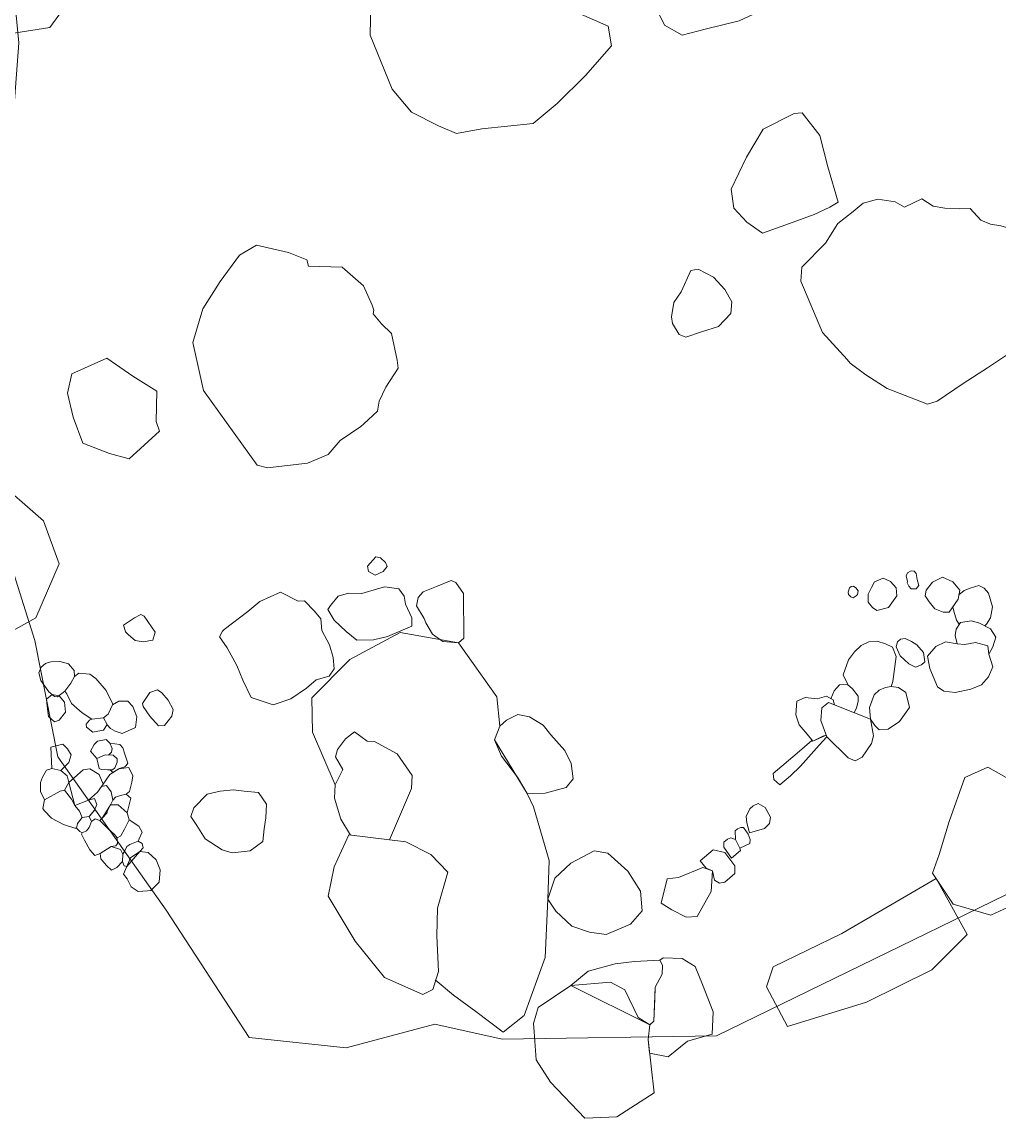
# Model space of a CAD drawing. Header units: metres. Extents: x -10443 to -4073, y -33280 to -26846.
# Drawn here: x -7939.05 to -7931.94, y -29734.57 to -29726.59 of the extents above; entities that cross this region are included whole.
import ezdxf

# ---------------------------------------------------------------- set-up
doc = ezdxf.new("R2010")
doc.units = ezdxf.units.M
doc.header["$MEASUREMENT"] = 0
doc.linetypes.add('CONTINUOUS_2', pattern=[0])
doc.layers.add('石', color=241, linetype='CONTINUOUS_2', lineweight=18)
doc.layers.add('護岸', color=241, linetype='CONTINUOUS_2', lineweight=18)

msp = doc.modelspace()

# ---------------------------------------------------------------- linework, layer by layer
at = {"layer": '石', "color": 4, "linetype": 'CONTINUOUS_2', "lineweight": 18, "flags": 128}
for points in [[(-7938.8446, -29726.626), (-7939.1078, -29726.6678), (-7939.291, -29726.4637), (-7939.3945, -29726.3119), (-7939.5337, -29725.9754), (-7939.4621, -29725.6768), (-7939.3095, -29725.4891), (-7939.0816, -29725.4053), (-7938.8497, -29725.4969), (-7938.7216, -29725.6638), (-7938.6898, -29726.0428), (-7938.6676, -29726.382)], [(-7939.9116, -29729.7758), (-7939.2606, -29729.8976), (-7938.8923, -29730.2174), (-7938.7775, -29730.5311), (-7938.9482, -29730.9238), (-7939.2892, -29731.1145), (-7939.566, -29730.9411), (-7939.9066, -29730.5351), (-7939.9921, -29730.1774), (-7939.9881, -29729.9832)], [(-7938.9075, -29731.2843), (-7938.8759, -29731.2563), (-7938.8393, -29731.2458), (-7938.7717, -29731.2415), (-7938.709, -29731.2588), (-7938.6681, -29731.3075), (-7938.666, -29731.3525), (-7938.6926, -29731.4007), (-7938.7355, -29731.4576), (-7938.7889, -29731.5001), (-7938.8118, -29731.4973), (-7938.8524, -29731.4638), (-7938.91, -29731.3802), (-7938.9265, -29731.325)], [(-7938.7778, -29731.4913), (-7938.7391, -29731.5383), (-7938.7317, -29731.6106), (-7938.777, -29731.669), (-7938.8122, -29731.6813), (-7938.8558, -29731.6425), (-7938.8655, -29731.5673), (-7938.8687, -29731.5167), (-7938.842, -29731.4942), (-7938.8288, -29731.4832)], [(-7933.3828, -29732.005), (-7933.454, -29732.0753), (-7933.5338, -29732.1399), (-7933.5766, -29732.1014), (-7933.5814, -29732.0577), (-7933.4063, -29731.9105), (-7933.2989, -29731.8171), (-7933.293, -29731.822), (-7933.1946, -29731.7783), (-7933.1903, -29731.79), (-7933.2463, -29731.8517)], [(-7938.8302, -29732.0225), (-7938.8372, -29731.8653), (-7938.7508, -29731.8446), (-7938.7179, -29731.8783), (-7938.6898, -29731.923), (-7938.7074, -29731.9779), (-7938.7653, -29732.0351)], [(-7932.4207, -29732.7841), (-7932.3739, -29732.6468), (-7932.2999, -29732.4082), (-7932.186, -29732.0872), (-7932.0201, -29732.0118), (-7931.8078, -29732.1305), (-7931.6062, -29732.0433), (-7931.4682, -29732.128), (-7931.2537, -29732.3457), (-7931.2091, -29732.6264), (-7931.6192, -29732.9148), (-7931.9977, -29733.0892), (-7932.2717, -29733.0091)], [(-7938.6645, -29732.2912), (-7938.5648, -29732.2517), (-7938.4982, -29732.1935), (-7938.4586, -29732.1367), (-7938.4857, -29732.0652), (-7938.5552, -29732.0245), (-7938.6032, -29732.0318), (-7938.6657, -29732.0866), (-7938.7063, -29732.1228)], [(-7938.5648, -29732.2517), (-7938.4982, -29732.1935), (-7938.4697, -29732.1527), (-7938.432, -29732.1461), (-7938.4, -29732.1905), (-7938.3872, -29732.252), (-7938.405, -29732.2868), (-7938.4223, -29732.3212), (-7938.4301, -29732.3456), (-7938.4636, -29732.3831), (-7938.4826, -29732.3991), (-7938.5156, -29732.3885), (-7938.5412, -29732.4062), (-7938.5605, -29732.3712), (-7938.5199, -29732.3248), (-7938.5034, -29732.2827), (-7938.5202, -29732.2402)], [(-7938.5648, -29732.2517), (-7938.5202, -29732.2402), (-7938.5034, -29732.2827), (-7938.5199, -29732.3248), (-7938.5515, -29732.3631), (-7938.5605, -29732.3712), (-7938.6106, -29732.3779), (-7938.6297, -29732.3326), (-7938.6645, -29732.2912)], [(-7938.405, -29732.2868), (-7938.3477, -29732.2869), (-7938.2834, -29732.3438), (-7938.2676, -29732.3964), (-7938.3029, -29732.4638), (-7938.3289, -29732.5115), (-7938.3552, -29732.5272), (-7938.3758, -29732.5027), (-7938.4238, -29732.4592), (-7938.4826, -29732.3991), (-7938.4636, -29732.3831)], [(-7933.7525, -29732.489), (-7933.7741, -29732.4168), (-7933.7779, -29732.3721), (-7933.7517, -29732.3147), (-7933.7257, -29732.2929), (-7933.6905, -29732.2758), (-7933.6391, -29732.3053), (-7933.601, -29732.3761), (-7933.608, -29732.4226), (-7933.6438, -29732.458)], [(-7938.5412, -29732.4062), (-7938.5156, -29732.3885), (-7938.4826, -29732.3991), (-7938.4238, -29732.4592), (-7938.3758, -29732.5027), (-7938.3552, -29732.5272), (-7938.3531, -29732.5684), (-7938.3659, -29732.5844), (-7938.4004, -29732.589), (-7938.4783, -29732.6402), (-7938.5171, -29732.6537), (-7938.5541, -29732.6146), (-7938.5924, -29732.5441), (-7938.6158, -29732.4988), (-7938.61, -29732.4899), (-7938.5794, -29732.476), (-7938.5593, -29732.4521)], [(-7938.2676, -29732.3964), (-7938.1985, -29732.4422), (-7938.1727, -29732.4841), (-7938.1964, -29732.5346), (-7938.2027, -29732.5517), (-7938.264, -29732.5759), (-7938.2846, -29732.5901), (-7938.2998, -29732.6206), (-7938.3148, -29732.646), (-7938.3305, -29732.6105), (-7938.4004, -29732.589), (-7938.3659, -29732.5844), (-7938.3531, -29732.5684), (-7938.3552, -29732.5272), (-7938.3289, -29732.5115), (-7938.3029, -29732.4638)], [(-7933.8232, -29732.6014), (-7933.8562, -29732.5388), (-7933.8577, -29732.4752), (-7933.841, -29732.4599), (-7933.8164, -29732.4499), (-7933.7966, -29732.451), (-7933.7635, -29732.4988), (-7933.7477, -29732.5387), (-7933.7502, -29732.5667)], [(-7938.191, -29732.6269), (-7938.1675, -29732.5986), (-7938.1733, -29732.5668), (-7938.2027, -29732.5517), (-7938.264, -29732.5759), (-7938.2846, -29732.5901), (-7938.2998, -29732.6206), (-7938.3148, -29732.646), (-7938.3168, -29732.6979), (-7938.3044, -29732.7313), (-7938.2854, -29732.7341)], [(-7933.8836, -29732.6751), (-7933.941, -29732.594), (-7933.9408, -29732.5584), (-7933.9127, -29732.5349), (-7933.8888, -29732.5254), (-7933.8562, -29732.5388), (-7933.8232, -29732.6014), (-7933.8179, -29732.6183)], [(-7938.309, -29732.7896), (-7938.2591, -29732.6722), (-7938.191, -29732.6269), (-7938.1288, -29732.6336), (-7938.072, -29732.6873), (-7938.0424, -29732.7591), (-7938.0502, -29732.8481), (-7938.1094, -29732.9095), (-7938.1339, -29732.9112), (-7938.2023, -29732.9168), (-7938.2544, -29732.8828), (-7938.2826, -29732.8239)], [(-7934.0689, -29732.7471), (-7934.1133, -29732.6941), (-7934.0183, -29732.6143), (-7933.9333, -29732.6333), (-7933.8608, -29732.7292), (-7933.8601, -29732.787), (-7933.932, -29732.85), (-7933.9716, -29732.8567), (-7934.0071, -29732.8334), (-7934.023, -29732.767)], [(-7934.3965, -29733.0008), (-7934.353, -29732.8248), (-7934.2698, -29732.8147), (-7934.0922, -29732.7414), (-7934.023, -29732.767), (-7934.0318, -29732.9179), (-7934.1344, -29733.0995), (-7934.2149, -29733.1033), (-7934.3186, -29733.0509)], [(-7933.5817, -29733.4649), (-7933.0824, -29733.2226), (-7932.3948, -29732.8232), (-7932.1696, -29733.2306), (-7932.427, -29733.4879), (-7932.9031, -29733.7221), (-7933.4763, -29733.8987), (-7933.6287, -29733.6114)], [(-7935.0536, -29733.6017), (-7934.9274, -29733.4974), (-7934.732, -29733.4437), (-7934.5897, -29733.4262), (-7934.4065, -29733.4177), (-7934.3879, -29733.4538), (-7934.3881, -29733.5192), (-7934.4409, -29733.6135), (-7934.4429, -29733.7005), (-7934.4499, -29733.8615), (-7934.478, -29733.8877)], [(-7934.4808, -29734.095), (-7934.4921, -29733.9957), (-7934.478, -29733.8877), (-7934.4499, -29733.8615), (-7934.4409, -29733.6135), (-7934.3881, -29733.5192), (-7934.3879, -29733.4538), (-7934.4065, -29733.4177), (-7934.3823, -29733.4007), (-7934.2447, -29733.4055), (-7934.148, -29733.463), (-7934.0948, -29733.5952), (-7934.0178, -29733.7922), (-7934.0263, -29733.9548), (-7934.2057, -29734.0063), (-7934.3464, -29734.1209)], [(-7935.3201, -29733.9377), (-7935.3064, -29734.1435), (-7935.2024, -29734.3054), (-7934.9514, -29734.5667), (-7934.72, -29734.5581), (-7934.4481, -29734.383), (-7934.4921, -29733.9957), (-7934.478, -29733.8877), (-7934.5632, -29733.8339), (-7934.6614, -29733.6333), (-7934.764, -29733.5766), (-7935.0536, -29733.6017), (-7935.2923, -29733.7619), (-7935.3256, -29733.8775)]]:
    msp.add_lwpolyline(points, close=True, dxfattribs=at)
for points in [[(-7934.3218, -29725.9509), (-7934.1834, -29725.8631), (-7934.1202, -29725.843), (-7934.0276, -29725.8242), (-7933.9216, -29725.7989), (-7933.8494, -29725.809), (-7933.7572, -29725.8825), (-7933.6891, -29725.9243), (-7933.487, -29726.1483), (-7933.4197, -29726.2285), (-7933.4055, -29726.3437), (-7933.459, -29726.4287), (-7933.5973, -29726.4717), (-7933.8295, -29726.577), (-7934.077, -29726.6386), (-7934.2435, -29726.6817), (-7934.3718, -29726.6103), (-7934.4609, -29726.4282), (-7934.5099, -29726.3137), (-7934.4902, -29726.1771), (-7934.433, -29726.0655), (-7934.4069, -29726.0152), (-7934.3218, -29725.9509)], [(-7936.197, -29725.9036), (-7935.8462, -29725.9804), (-7935.5523, -29726.1791), (-7935.3062, -29726.365), (-7935.0582, -29726.4962), (-7934.7832, -29726.6154), (-7934.7583, -29726.7588), (-7934.9474, -29726.9758), (-7935.1526, -29727.1798), (-7935.3268, -29727.326), (-7935.7022, -29727.3653), (-7935.8867, -29727.3981), (-7936.0174, -29727.3434), (-7936.2132, -29727.2427), (-7936.3542, -29727.0747), (-7936.5131, -29726.6832), (-7936.5092, -29726.4413), (-7936.4196, -29726.207), (-7936.3452, -29726.0492), (-7936.2581, -29725.9761), (-7936.197, -29725.9036)], [(-7933.8868, -29727.8025), (-7933.7742, -29727.5702), (-7933.6546, -29727.3673), (-7933.4293, -29727.2525), (-7933.3693, -29727.2481), (-7933.2416, -29727.4131), (-7933.1846, -29727.641), (-7933.1071, -29727.8976), (-7933.168, -29727.9346), (-7933.2822, -29727.988), (-7933.4886, -29728.0622), (-7933.6593, -29728.1241), (-7933.7733, -29728.043), (-7933.8683, -29727.9425), (-7933.8868, -29727.8025)], [(-7933.0425, -29729.0424), (-7933.2234, -29728.8479), (-7933.379, -29728.473), (-7933.372, -29728.3717), (-7933.201, -29728.1964), (-7933.1096, -29728.0526), (-7932.9983, -29727.9662), (-7932.9257, -29727.9053), (-7932.8194, -29727.8762), (-7932.6942, -29727.8948), (-7932.6247, -29727.9355), (-7932.5001, -29727.8734), (-7932.4164, -29727.9268), (-7932.3331, -29727.9418), (-7932.2222, -29727.9476), (-7932.1469, -29727.9446), (-7932.0697, -29728.0282), (-7931.9992, -29728.0575), (-7931.9253, -29728.0697), (-7931.8653, -29728.0865), (-7931.818, -29728.1387), (-7931.8, -29728.2402), (-7931.8, -29728.3286), (-7931.86, -29728.4214), (-7931.826, -29728.5377), (-7931.7769, -29728.6131), (-7931.6314, -29728.7738), (-7931.6073, -29728.8278), (-7932.0217, -29729.1049), (-7932.1988, -29729.2181), (-7932.3869, -29729.3477), (-7932.4579, -29729.3684), (-7932.7516, -29729.2543), (-7932.9062, -29729.1543), (-7933.0199, -29729.0694), (-7933.0425, -29729.0424)], [(-7937.3409, -29728.2105), (-7937.1093, -29728.2654), (-7936.9755, -29728.3174), (-7936.9623, -29728.3647), (-7936.7179, -29728.3717), (-7936.5624, -29728.5064), (-7936.5006, -29728.6477), (-7936.4868, -29728.6848), (-7936.4933, -29728.7107), (-7936.4322, -29728.7835), (-7936.3582, -29728.8549), (-7936.3187, -29729.048), (-7936.3109, -29729.1059), (-7936.3992, -29729.2459), (-7936.4491, -29729.3475), (-7936.4597, -29729.42), (-7936.5599, -29729.5112), (-7936.5827, -29729.5303), (-7936.7321, -29729.6345), (-7936.8199, -29729.7364), (-7936.9694, -29729.7982), (-7937.2626, -29729.8322), (-7937.3358, -29729.8123), (-7937.7278, -29729.2682), (-7937.8055, -29728.9198), (-7937.7322, -29728.6754), (-7937.6065, -29728.4745), (-7937.4644, -29728.2837), (-7937.3409, -29728.2105)], [(-7934.25, -29728.5517), (-7934.1805, -29728.3944), (-7934.1278, -29728.3856), (-7934.0156, -29728.4434), (-7933.9332, -29728.5333), (-7933.8816, -29728.6243), (-7933.8889, -29728.7082), (-7933.9798, -29728.8021), (-7934.1024, -29728.8414), (-7934.2173, -29728.8813), (-7934.2656, -29728.8617), (-7934.3144, -29728.7825), (-7934.3215, -29728.7319), (-7934.3048, -29728.6296), (-7934.25, -29728.5517)], [(-7938.6862, -29729.1473), (-7938.4313, -29729.0342), (-7938.2411, -29729.1661), (-7938.066, -29729.2737), (-7938.0709, -29729.4952), (-7938.0483, -29729.5664), (-7938.2676, -29729.7663), (-7938.4113, -29729.7278), (-7938.6065, -29729.6531), (-7938.6763, -29729.4624), (-7938.7159, -29729.2889), (-7938.6862, -29729.1473)], [(-7936.3894, -29730.5516), (-7936.4037, -29730.5214), (-7936.4384, -29730.4876), (-7936.4742, -29730.4814), (-7936.5327, -29730.5493), (-7936.527, -29730.587), (-7936.4768, -29730.6132), (-7936.4193, -29730.5862), (-7936.3894, -29730.5516)], [(-7932.6031, -29730.6611), (-7932.6137, -29730.6186), (-7932.6032, -29730.5962), (-7932.5764, -29730.5831), (-7932.5554, -29730.5844), (-7932.5398, -29730.6006), (-7932.5322, -29730.6445), (-7932.5202, -29730.6889), (-7932.5405, -29730.7133), (-7932.5775, -29730.7129), (-7932.5951, -29730.6931), (-7932.6057, -29730.6705), (-7932.6031, -29730.6611)], [(-7936.1214, -29730.9282), (-7936.1763, -29730.8376), (-7936.1658, -29730.777), (-7936.1276, -29730.7355), (-7936.0318, -29730.6952), (-7935.9257, -29730.6532), (-7935.8898, -29730.6679), (-7935.8352, -29730.747), (-7935.8329, -29731.0726), (-7935.8719, -29731.1076), (-7935.9849, -29731.0965), (-7936.0598, -29731.0438), (-7936.1088, -29730.9601), (-7936.1214, -29730.9282)], [(-7932.844, -29730.6624), (-7932.7801, -29730.6355), (-7932.7267, -29730.6598), (-7932.6856, -29730.707), (-7932.6822, -29730.7654), (-7932.7424, -29730.8489), (-7932.828, -29730.8705), (-7932.8586, -29730.849), (-7932.8911, -29730.8103), (-7932.8904, -29730.7531), (-7932.8656, -29730.704), (-7932.844, -29730.6624)], [(-7932.4671, -29730.7225), (-7932.4219, -29730.6641), (-7932.3487, -29730.6278), (-7932.274, -29730.6625), (-7932.2238, -29730.7241), (-7932.2346, -29730.7881), (-7932.3, -29730.8823), (-7932.3446, -29730.8836), (-7932.4038, -29730.8579), (-7932.4448, -29730.809), (-7932.475, -29730.7637), (-7932.4671, -29730.7225)], [(-7937.578, -29731.0099), (-7937.4051, -29730.879), (-7937.318, -29730.8059), (-7937.1677, -29730.7364), (-7937.0372, -29730.8036), (-7936.9928, -29730.8017), (-7936.9204, -29730.8753), (-7936.8735, -29730.9313), (-7936.8655, -29731.0165), (-7936.8094, -29731.1214), (-7936.7827, -29731.2121), (-7936.7765, -29731.2953), (-7936.8121, -29731.3499), (-7936.9066, -29731.3762), (-7936.9771, -29731.4354), (-7937.0916, -29731.5137), (-7937.2204, -29731.5582), (-7937.3811, -29731.5057), (-7937.4412, -29731.3794), (-7937.4856, -29731.2717), (-7937.555, -29731.1426), (-7937.6114, -29731.0628), (-7937.5887, -29731.0225), (-7937.578, -29731.0099)], [(-7936.8034, -29730.8336), (-7936.7463, -29730.7669), (-7936.6713, -29730.744), (-7936.5742, -29730.7473), (-7936.4597, -29730.7125), (-7936.4084, -29730.6978), (-7936.3048, -29730.7145), (-7936.2672, -29730.7678), (-7936.2568, -29730.8251), (-7936.2117, -29730.9238), (-7936.2119, -29730.9853), (-7936.3889, -29731.0608), (-7936.4896, -29731.084), (-7936.6116, -29731.0874), (-7936.6893, -29731.023), (-7936.7769, -29730.941), (-7936.8213, -29730.8628), (-7936.8034, -29730.8336)], [(-7933.0351, -29730.7381), (-7933.0255, -29730.7063), (-7933.0131, -29730.6952), (-7932.9955, -29730.6937), (-7932.98, -29730.7065), (-7932.9626, -29730.7289), (-7932.9674, -29730.7539), (-7932.9774, -29730.7644), (-7933, -29730.7791), (-7933.016, -29730.7709), (-7933.0334, -29730.7534), (-7933.0351, -29730.7381)], [(-7932.2295, -29730.758), (-7932.1917, -29730.7263), (-7932.1479, -29730.7074), (-7932.0849, -29730.6901), (-7932.0456, -29730.7095), (-7932.0145, -29730.7452), (-7931.9851, -29730.8452), (-7932.0007, -29730.9253), (-7932.0292, -29730.9712), (-7932.0403, -29730.9836), (-7932.0796, -29730.9645), (-7932.1369, -29730.9466), (-7932.2173, -29730.9575), (-7932.2272, -29730.9698), (-7932.2459, -29730.9425), (-7932.2657, -29730.8753), (-7932.2743, -29730.8438)], [(-7938.3084, -29730.9775), (-7938.2298, -29730.9252), (-7938.1832, -29730.8996), (-7938.1593, -29730.9131), (-7938.08, -29731.0288), (-7938.0971, -29731.0871), (-7938.1653, -29731.0982), (-7938.2255, -29731.0901), (-7938.2742, -29731.0483), (-7938.2939, -29731.026), (-7938.3057, -29730.992), (-7938.3084, -29730.9775)], [(-7932.2425, -29731.1129), (-7932.2577, -29731.0527), (-7932.2497, -29731.006), (-7932.2173, -29730.9575), (-7932.1369, -29730.9466), (-7932.0796, -29730.9645), (-7931.9997, -29731.0035), (-7931.9616, -29731.0658), (-7931.9831, -29731.1356), (-7932.0108, -29731.1896)], [(-7936.7686, -29732.1402), (-7936.9342, -29731.7573), (-7936.9382, -29731.5062), (-7936.663, -29731.2276), (-7936.2955, -29731.0305), (-7935.8719, -29731.1076), (-7935.5926, -29731.4985), (-7935.5704, -29731.713), (-7935.6087, -29731.8134), (-7935.3725, -29732.2044), (-7935.3255, -29732.3002), (-7935.2126, -29732.6906), (-7935.2218, -29732.9724), (-7935.2399, -29733.3974), (-7935.3937, -29733.8207), (-7935.5469, -29733.9413), (-7935.7456, -29733.7899), (-7935.9082, -29733.6719), (-7936.0412, -29733.5608)], [(-7933.0376, -29731.4104), (-7933.0722, -29731.3389), (-7933.0326, -29731.2313), (-7932.9893, -29731.1719), (-7932.9414, -29731.1266), (-7932.8861, -29731.099), (-7932.8253, -29731.094), (-7932.7626, -29731.1126), (-7932.7135, -29731.1374), (-7932.6852, -29731.2048), (-7932.7114, -29731.387), (-7932.7237, -29731.4235)], [(-7932.6856, -29731.1352), (-7932.6572, -29731.2009), (-7932.594, -29731.2593), (-7932.5457, -29731.2832), (-7932.5024, -29731.2674), (-7932.4766, -29731.2457), (-7932.4869, -29731.1773), (-7932.5367, -29731.1217), (-7932.5746, -29731.097), (-7932.6205, -29731.0742), (-7932.6542, -29731.079), (-7932.6773, -29731.0983), (-7932.6856, -29731.1352)], [(-7932.3865, -29731.4271), (-7932.4415, -29731.2941), (-7932.4592, -29731.2029), (-7932.3968, -29731.134), (-7932.3271, -29731.0991), (-7932.2425, -29731.1129), (-7932.1853, -29731.1192), (-7932.1084, -29731.1042), (-7932.0196, -29731.1286), (-7932.0108, -29731.1896), (-7931.9816, -29731.2805), (-7932.0138, -29731.3546), (-7932.0662, -29731.4128), (-7932.142, -29731.4433), (-7932.2556, -29731.468), (-7932.3381, -29731.4595), (-7932.3865, -29731.4271)], [(-7938.666, -29731.3525), (-7938.6344, -29731.3279), (-7938.5548, -29731.3337), (-7938.5097, -29731.365), (-7938.4362, -29731.4534), (-7938.3875, -29731.5522), (-7938.4212, -29731.625), (-7938.4561, -29731.6527), (-7938.5397, -29731.6616), (-7938.61, -29731.6153), (-7938.6879, -29731.5487), (-7938.7219, -29731.4783), (-7938.7355, -29731.4576)], [(-7938.172, -29731.5471), (-7938.118, -29731.4673), (-7938.0626, -29731.4491), (-7938.0303, -29731.4707), (-7937.9854, -29731.5241), (-7937.9469, -29731.5907), (-7937.9581, -29731.641), (-7938.0118, -29731.708), (-7938.0538, -29731.7103), (-7938.1177, -29731.6398), (-7938.1671, -29731.5697), (-7938.172, -29731.5471)], [(-7933.1606, -29731.5131), (-7933.1367, -29731.4561), (-7933.0986, -29731.4116), (-7933.0392, -29731.4089), (-7933.0045, -29731.4426), (-7932.963, -29731.4947), (-7932.9627, -29731.5311), (-7932.9752, -29731.5824), (-7932.9907, -29731.6149)], [(-7932.8729, -29731.6627), (-7932.8793, -29731.5763), (-7932.8473, -29731.4846), (-7932.809, -29731.4504), (-7932.7642, -29731.4326), (-7932.7237, -29731.4235), (-7932.6684, -29731.4308), (-7932.617, -29731.4683), (-7932.5881, -29731.577), (-7932.6618, -29731.6782), (-7932.7438, -29731.7359), (-7932.8089, -29731.7388), (-7932.8405, -29731.7087), (-7932.8729, -29731.6627)], [(-7938.3905, -29731.5585), (-7938.3423, -29731.5318), (-7938.2779, -29731.5311), (-7938.2404, -29731.5709), (-7938.2128, -29731.6462), (-7938.2223, -29731.7222), (-7938.319, -29731.7667), (-7938.3698, -29731.7486), (-7938.4029, -29731.7292), (-7938.4282, -29731.7031), (-7938.4355, -29731.6899)], [(-7933.1357, -29731.557), (-7933.1438, -29731.5224), (-7933.1927, -29731.4951), (-7933.2622, -29731.5134), (-7933.3484, -29731.5033), (-7933.4098, -29731.5312), (-7933.4173, -29731.6318), (-7933.3916, -29731.7045), (-7933.3334, -29731.7711), (-7933.293, -29731.822), (-7933.2194, -29731.7862), (-7933.1946, -29731.7783)], [(-7933.0358, -29731.9432), (-7933.1903, -29731.79), (-7933.2337, -29731.6709), (-7933.227, -29731.5805), (-7933.1787, -29731.5399), (-7933.0016, -29731.6105), (-7932.8729, -29731.6627), (-7932.8501, -29731.7826), (-7932.8666, -29731.8388), (-7932.933, -29731.9393), (-7932.9854, -29731.9668), (-7933.0358, -29731.9432)], [(-7938.4561, -29731.6527), (-7938.4288, -29731.7021), (-7938.4538, -29731.7434), (-7938.4954, -29731.7501), (-7938.5319, -29731.7571), (-7938.5791, -29731.7214), (-7938.5806, -29731.699), (-7938.5574, -29731.6686), (-7938.5397, -29731.6616)], [(-7935.6087, -29731.8134), (-7935.5704, -29731.713), (-7935.5218, -29731.6698), (-7935.4387, -29731.6284), (-7935.3543, -29731.6448), (-7935.2559, -29731.7059), (-7935.1993, -29731.7762), (-7935.0965, -29731.8903), (-7935.0523, -29731.9851), (-7935.0378, -29732.0978), (-7935.088, -29732.1588), (-7935.2415, -29732.2004), (-7935.3725, -29732.2044), (-7935.4427, -29732.0842), (-7935.5588, -29731.9318), (-7935.6087, -29731.8134)], [(-7936.3735, -29732.5402), (-7936.2136, -29732.167), (-7936.2091, -29732.0713), (-7936.3185, -29731.9156), (-7936.4836, -29731.8256), (-7936.5358, -29731.8223), (-7936.6285, -29731.754), (-7936.6944, -29731.8046), (-7936.7512, -29731.8829), (-7936.7661, -29731.9354), (-7936.7128, -29732.0298), (-7936.7686, -29732.1402), (-7936.7734, -29732.2384), (-7936.7289, -29732.3897), (-7936.657, -29732.5065)], [(-7938.5028, -29731.9487), (-7938.5497, -29731.8963), (-7938.524, -29731.8465), (-7938.4988, -29731.8222), (-7938.4363, -29731.8106), (-7938.4086, -29731.8361), (-7938.3917, -29731.8768), (-7938.3965, -29731.9029), (-7938.4181, -29731.924)], [(-7938.4086, -29731.8361), (-7938.3367, -29731.8462), (-7938.315, -29731.872), (-7938.2984, -29731.9251), (-7938.2784, -29731.983), (-7938.2897, -29731.9995), (-7938.3001, -29732.0104), (-7938.3386, -29732.0209), (-7938.3859, -29732.0506), (-7938.4063, -29732.0319)], [(-7938.4857, -29732.0209), (-7938.5024, -29731.9485), (-7938.4438, -29731.9229), (-7938.3851, -29731.9254), (-7938.3566, -29731.9519), (-7938.3552, -29731.9742), (-7938.3724, -29732.0154), (-7938.3901, -29732.0318), (-7938.426, -29732.0321), (-7938.4727, -29732.0288), (-7938.4857, -29732.0209)], [(-7938.738, -29732.1784), (-7938.7063, -29732.1228), (-7938.7186, -29732.0745), (-7938.7653, -29732.0351), (-7938.8302, -29732.0225), (-7938.87, -29732.0339), (-7938.9001, -29732.0853), (-7938.9126, -29732.1241), (-7938.9132, -29732.1895), (-7938.8838, -29732.2489)], [(-7938.4586, -29732.1367), (-7938.409, -29732.065), (-7938.3425, -29732.0234), (-7938.27, -29732.0144), (-7938.2421, -29732.0757), (-7938.2486, -29732.1213), (-7938.2648, -29732.1891), (-7938.2895, -29732.2074)], [(-7938.897, -29732.3118), (-7938.8838, -29732.2489), (-7938.7708, -29732.1871), (-7938.738, -29732.1784), (-7938.6887, -29732.2455), (-7938.6645, -29732.2912), (-7938.6297, -29732.3326), (-7938.6106, -29732.3779), (-7938.644, -29732.4224), (-7938.652, -29732.455), (-7938.6635, -29732.4552), (-7938.7471, -29732.4287), (-7938.8327, -29732.3828), (-7938.8856, -29732.3282), (-7938.897, -29732.3118)], [(-7937.7974, -29732.309), (-7937.7002, -29732.2086), (-7937.6049, -29732.1875), (-7937.5092, -29732.1779), (-7937.4306, -29732.1874), (-7937.3275, -29732.1951), (-7937.2696, -29732.2809), (-7937.2746, -29732.3817), (-7937.2866, -29732.4601), (-7937.296, -29732.5528), (-7937.3866, -29732.6217), (-7937.5185, -29732.6358), (-7937.5909, -29732.6141), (-7937.7146, -29732.5341), (-7937.7753, -29732.4365), (-7937.8194, -29732.3699), (-7937.7974, -29732.309)], [(-7938.2834, -29732.3438), (-7938.2563, -29732.2385), (-7938.2895, -29732.2074), (-7938.3315, -29732.2191), (-7938.3684, -29732.2313), (-7938.3872, -29732.252)], [(-7938.6106, -29732.3779), (-7938.5605, -29732.3712), (-7938.5412, -29732.4062), (-7938.5593, -29732.4521), (-7938.5779, -29732.4748), (-7938.61, -29732.4899), (-7938.6271, -29732.4807), (-7938.652, -29732.455)], [(-7936.6689, -29732.5051), (-7936.2538, -29732.5544), (-7936.0717, -29732.6482), (-7935.9488, -29732.7757), (-7936.0236, -29733.0372), (-7936.0283, -29733.24), (-7936.0165, -29733.5005), (-7936.0582, -29733.6309), (-7936.1306, -29733.6678), (-7936.4095, -29733.544), (-7936.6241, -29733.2787), (-7936.8203, -29732.9502), (-7936.7757, -29732.7379), (-7936.6689, -29732.5051)], [(-7938.4783, -29732.6402), (-7938.4004, -29732.589), (-7938.3305, -29732.6105), (-7938.3148, -29732.646), (-7938.3168, -29732.6979), (-7938.3574, -29732.7414), (-7938.3958, -29732.7611), (-7938.4338, -29732.727), (-7938.474, -29732.679), (-7938.4783, -29732.6402)], [(-7935.2218, -29732.9724), (-7935.1699, -29732.8193), (-7935.0528, -29732.7104), (-7934.8836, -29732.6214), (-7934.785, -29732.6377), (-7934.639, -29732.7697), (-7934.5459, -29732.9143), (-7934.5354, -29733.0574), (-7934.619, -29733.1558), (-7934.7965, -29733.2306), (-7934.9179, -29733.2123), (-7935.0467, -29733.1683), (-7935.1622, -29733.0602), (-7935.2218, -29732.9724)]]:
    msp.add_lwpolyline(points, dxfattribs=at)
at = {"layer": '護岸', "color": 1, "lineweight": 18, "flags": 128}
msp.add_lwpolyline([(-7925.0305, -29687.6101), (-7919.0167, -29689.9769), (-7916.9005, -29690.9146), (-7916.3655, -29691.3106, 0.118487), (-7916.4571, -29692.8708), (-7916.8051, -29693.1629, 0.307861), (-7917.6195, -29694.5875), (-7918.0474, -29695.2388), (-7918.1429, -29695.3149, 0.21943), (-7919.1042, -29697.0194), (-7919.1409, -29697.6432), (-7918.8618, -29698.4469), (-7919.0279, -29699.0146, 0.208621), (-7919.2646, -29700.5891), (-7919.019, -29701.4588), (-7919.0354, -29702.0684), (-7919.2184, -29702.4197, -0.201585), (-7920.2627, -29703.8211), (-7920.4238, -29703.8101), (-7921.0775, -29704.928), (-7920.7602, -29706.1185, 0.220758), (-7921.9358, -29707.2697), (-7922.9183, -29707.2375), (-7923.1403, -29707.5226), (-7923.3965, -29708.1989), (-7924.5899, -29707.9153), (-7926.787, -29714.3179), (-7926.8491, -29715.5396), (-7927.6728, -29716.9858), (-7927.838, -29719.0794), (-7927.1123, -29719.8788), (-7925.8805, -29720.1165), (-7925.0835, -29720.6475), (-7925.147, -29721.2197), (-7924.7631, -29721.8703), (-7925.2796, -29724.5055), (-7924.9927, -29724.759), (-7924.5089, -29725.2179), (-7923.8846, -29726.224), (-7924.1332, -29727.8401), (-7925.2874, -29729.3553), (-7925.7116, -29730.0571), (-7925.2464, -29730.7293), (-7926.0547, -29731.0617), (-7927.2294, -29731.2814), (-7928.1108, -29731.5267), (-7928.5135, -29732.1364), (-7929.8649, -29733.1468), (-7930.8368, -29732.4303), (-7933.9944, -29733.9679), (-7935.5547, -29733.992), (-7936.0426, -29733.8828), (-7936.6892, -29734.0546), (-7937.3947, -29733.9794), (-7937.9989, -29733.0532), (-7938.788, -29731.9362), (-7938.9556, -29731.0885), (-7939.3133, -29729.9554), (-7939.0722, -29726.7385), (-7939.2204, -29725.2072), (-7937.8386, -29723.1795), (-7936.7513, -29722.355), (-7936.1206, -29722.5177), (-7935.5849, -29722.6452), (-7934.4143, -29722.4698), (-7933.3628, -29722.5977), (-7932.9348, -29722.6889), (-7932.5592, -29722.2858), (-7931.7985, -29722.6689), (-7930.6651, -29722.0007), (-7930.8479, -29720.5067), (-7931.5365, -29719.4701), (-7931.3633, -29718.6164), (-7932.1005, -29718.0324), (-7932.1561, -29717.3378), (-7933.4715, -29716.0941), (-7934.5038, -29715.4529), (-7934.7416, -29714.6394), (-7935.56, -29714.1647), (-7935.3523, -29713.2244), (-7934.6995, -29712.9292), (-7934.6804, -29711.8919), (-7934.1119, -29711.1951), (-7933.7041, -29710.4247), (-7933.7011, -29709.7083), (-7933.0526, -29708.9171), (-7932.7651, -29707.4733), (-7932.9116, -29706.6901), (-7933.22, -29706.7238), (-7932.8203, -29705.9546), (-7931.8577, -29705.6715), (-7930.7137, -29704.9685), (-7930.1285, -29704.4226), (-7928.9935, -29702.0974), (-7928.4394, -29700.9516), (-7927.5728, -29698.8955), (-7927.477, -29697.8642), (-7927.8797, -29697.4708), (-7927.9427, -29696.4975), (-7927.6073, -29696.3546), (-7927.6408, -29694.9721), (-7927.6261, -29693.2171), (-7927.3325, -29691.5742), (-7927.2235, -29691.2634), (-7926.5343, -29689.851), (-7926.6522, -29688.6547), (-7925.0305, -29687.6101)], format="xyb", dxfattribs=at)

doc.saveas('drawing.dxf')
